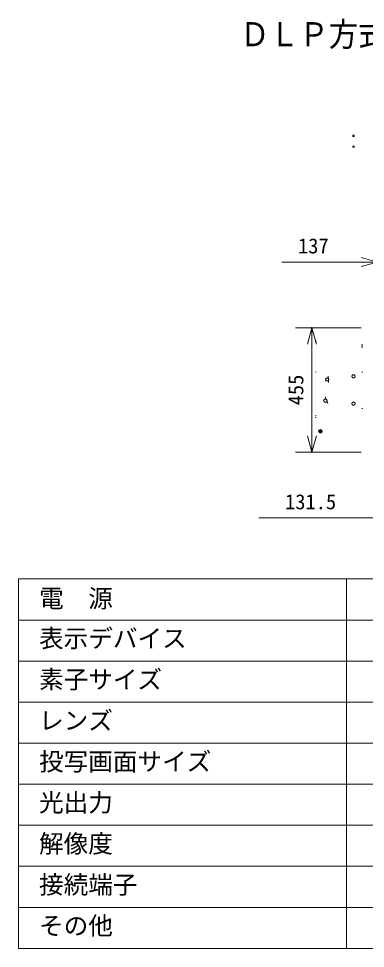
# Model space of a CAD drawing. Units: millimetres, scale not verified. Extents: x -63 to 62, y -57 to 57.
# Drawn here: x -62.5 to -20.2, y -56.5 to 56.7 of the extents above; entities that cross this region are included whole.
import ezdxf
from ezdxf.enums import TextEntityAlignment as Align

# ---------------------------------------------------------------- set-up
doc = ezdxf.new("R2010")
doc.units = ezdxf.units.MM
doc.header["$LTSCALE"] = 0.125
doc.header["$PDMODE"] = 32
doc.header["$PDSIZE"] = 0.0625
for name, color, linetype, lineweight in [('0-0_0', 7, 'Continuous', 9), ('0-2_WAKU', 1, 'Continuous', 18), ('0-4_GAIKEI', 1, 'Continuous', 18), ('0-5_SUNPO', 7, 'Continuous', 9)]:
    doc.layers.add(name, color=color, linetype=linetype, lineweight=lineweight)
doc.layers.add('0-1_DEFPOINTS', color=7, linetype='Continuous')
doc.layers.add('0-3_MOJI1', color=7, linetype='Continuous')
doc.styles.add('ＭＳ ゴシック', font='')
doc.styles.get('ＭＳ ゴシック').set_extended_font_data('MS Gothic')

# ---------------------------------------------------------------- blocks, each defined once
blk = doc.blocks.new('_OPEN30')
at = {"layer": '0-0_0'}
blk.add_line((0, 0), (-1, 0), dxfattribs=at)
blk.add_lwpolyline([(-1, 0.26795), (0, 0), (-1, -0.26795)], dxfattribs=at)
blk = doc.blocks.new('D10')
at = {"layer": '0-1_DEFPOINTS'}
for p in [(-25.7925, 14.4701), (-17.7926, 14.4701), (-17.7926, -0.6945)]:
    blk.add_point(p, dxfattribs=at)
at = {"layer": '0-5_SUNPO'}
for p, q in [((-19.7926, 14.4701), (-27.7925, 14.4701)), ((-25.7925, 1.3055), (-25.7925, 12.4701)), ((-19.7926, -0.6945), (-27.7925, -0.6945))]:
    blk.add_line(p, q, dxfattribs=at)
at = {"layer": '0-5_SUNPO', "xscale": 2, "yscale": 2}
for p, rotation in [((-25.7925, 14.4701), 90), ((-25.7925, -0.6945), 270)]:
    blk.add_blockref('_OPEN30', p, dxfattribs=dict(at, rotation=rotation))
at = {"layer": '0-5_SUNPO', "style": 'ＭＳ ゴシック'}
blk.add_text('455', height=1.833, rotation=90, dxfattribs=at).set_placement((-26.2925, 5.0128), align=Align.BOTTOM_LEFT)
blk = doc.blocks.new('D9')
at = {"layer": '0-1_DEFPOINTS'}
for p in [(-17.7846, 22.4701), (-17.7846, 14.4701), (-13.218, 14.4701)]:
    blk.add_point(p, dxfattribs=at)
at = {"layer": '0-5_SUNPO'}
for p, q in [((-17.7846, 16.4701), (-17.7846, 24.4701)), ((-13.218, 16.4701), (-13.218, 24.4701)), ((-19.7846, 22.4701), (-29.4513, 22.4701)), ((-13.218, 22.4701), (-17.7846, 22.4701)), ((-11.218, 22.4701), (-9.218, 22.4701))]:
    blk.add_line(p, q, dxfattribs=at)
at = {"layer": '0-5_SUNPO', "xscale": 2, "yscale": 2}
blk.add_blockref('_OPEN30', (-17.7846, 22.4701), dxfattribs=at)
at = {"layer": '0-5_SUNPO', "xscale": 2, "yscale": 2, "rotation": 180}
blk.add_blockref('_OPEN30', (-13.218, 22.4701), dxfattribs=at)
at = {"layer": '0-5_SUNPO', "style": 'ＭＳ ゴシック'}
blk.add_text('137', height=1.833, dxfattribs=at).set_placement((-27.493, 22.9701), align=Align.BOTTOM_LEFT)
blk = doc.blocks.new('D8')
at = {"layer": '0-1_DEFPOINTS'}
for p in [(-15.6185, -0.6945), (-11.2459, -0.6945), (-15.6185, -8.6945)]:
    blk.add_point(p, dxfattribs=at)
at = {"layer": '0-5_SUNPO'}
for p, q in [((-15.6185, -2.6945), (-15.6185, -10.6945)), ((-11.2459, -2.6945), (-11.2459, -10.6945)), ((-17.6185, -8.6945), (-32.2851, -8.6945)), ((-11.2459, -8.6945), (-15.6185, -8.6945)), ((-9.2459, -8.6945), (-7.2459, -8.6945))]:
    blk.add_line(p, q, dxfattribs=at)
at = {"layer": '0-5_SUNPO', "xscale": 2, "yscale": 2}
blk.add_blockref('_OPEN30', (-15.6185, -8.6945), dxfattribs=at)
at = {"layer": '0-5_SUNPO', "xscale": 2, "yscale": 2, "rotation": 180}
blk.add_blockref('_OPEN30', (-11.2459, -8.6945), dxfattribs=at)
at = {"layer": '0-5_SUNPO', "style": 'ＭＳ ゴシック'}
blk.add_text('131.5', height=1.833, dxfattribs=at).set_placement((-29.0768, -8.1945), align=Align.BOTTOM_LEFT)

msp = doc.modelspace()

# ---------------------------------------------------------------- linework, layer by layer
at = {"layer": '0-2_WAKU', "color": 4}
for p, q in [((62.476, -11.5402), (-62.524, -11.5402)), ((-62.524, -11.5402), (-62.524, -56.5402)), ((-22.524, -56.5402), (-22.524, -11.5402)), ((-62.524, -56.5402), (62.476, -56.5402))]:
    msp.add_line(p, q, dxfattribs=at)
at = {"layer": '0-2_WAKU'}
for p, q in [((-62.524, -16.5402), (62.476, -16.5402)), ((-62.524, -21.5402), (62.476, -21.5402)), ((-62.524, -26.5402), (62.476, -26.5402)), ((-62.524, -31.5402), (62.476, -31.5402)), ((-62.524, -36.5402), (62.476, -36.5402)), ((-62.524, -41.5402), (62.476, -41.5402)), ((-62.524, -46.5402), (62.476, -46.5402)), ((-62.524, -51.5402), (62.476, -51.5402))]:
    msp.add_line(p, q, dxfattribs=at)
at = {"layer": '0-4_GAIKEI'}
for centre, radius in [((-21.688, 42.436), 0.0998), ((-21.688, 41.106), 0.0998), ((-24.9013, 12.7479), 0.2161), ((-21.688, 13.1417), 0.2161), ((-25.1151, 10.1798), 0.2161), ((-21.688, 9.8165), 0.2161), ((-25.7214, 6.4415), 0.2209), ((-25.7214, 6.4415), 0.123), ((-25.7214, 6.4415), 0.0831)]:
    msp.add_circle(centre, radius, dxfattribs=at)
at = {"layer": '0-4_GAIKEI', "color": 7}
for centre, start, end in [((-26.3432, 17.4644), 270, 0), ((-26.3365, 13.7069), 270, 0), ((-20.6605, 13.7069), 270, 0), ((-20.6605, 9.1848), 0, 90), ((-26.3432, 8.0875), 0, 90), ((-26.3365, 8.3202), 0, 90)]:
    msp.add_arc(centre, 0.0665, start, end, dxfattribs=at)
at = {"layer": '0-4_GAIKEI'}
for centre, radius, start, end in [((-21.0994, 16.8326), 0.4764, 0, 28.84499), ((-21.0994, 16.8326), 0.4764, 331.15501, 0), ((-24.9013, 12.7479), 0.1912, 120.40595, 179.59186), ((-24.9013, 12.7479), 0.1912, 180.40817, 239.58964), ((-24.9013, 12.7479), 0.1912, 60.40812, 119.59625), ((-24.9013, 12.7479), 0.1912, 240.41256, 299.59181), ((-24.9013, 12.7479), 0.1912, 0.40595, 59.59186), ((-24.9013, 12.7479), 0.1912, 300.40817, 359.58964), ((-18.4626, 13.1417), 6.3177, 180, 181.97105), ((-18.4626, 13.1417), 6.3177, 185.02895, 187), ((-21.688, 13.1417), 0.1912, 120.40595, 179.59186), ((-21.688, 13.1417), 0.1912, 180.40817, 239.58964), ((-21.688, 13.1417), 0.1912, 60.40812, 119.59625), ((-21.688, 13.1417), 0.1912, 240.41256, 299.59181), ((-21.688, 13.1417), 0.1912, 0.40595, 59.59186), ((-21.688, 13.1417), 0.1912, 300.40817, 359.58964), ((-25.1151, 10.1798), 0.1912, 120.40595, 179.59186), ((-25.1151, 10.1798), 0.1912, 60.40812, 119.59625), ((-18.4626, 13.1417), 7.149, 200.5, 202.64714), ((-25.1151, 10.1798), 0.1912, 0.40595, 59.59186), ((-25.1151, 10.1798), 0.1912, 180.40817, 239.58964), ((-25.1151, 10.1798), 0.1912, 240.41256, 299.59181), ((-25.1151, 10.1798), 0.1912, 300.40817, 359.58964), ((-18.4626, 13.1417), 7.149, 205.35286, 207.5), ((-21.688, 9.8165), 0.1912, 120.40595, 179.59186), ((-21.688, 9.8165), 0.1912, 180.40817, 239.58964), ((-21.688, 9.8165), 0.1912, 60.40812, 119.59625), ((-21.688, 9.8165), 0.1912, 240.41256, 299.59181), ((-21.688, 9.8165), 0.1912, 0.40595, 59.59186), ((-21.688, 9.8165), 0.1912, 300.40817, 359.58964)]:
    msp.add_arc(centre, radius, start, end, dxfattribs=at)

# ---------------------------------------------------------------- block references
at = {"layer": '0-5_SUNPO'}
for name in ['D9', 'D10', 'D8']:
    msp.add_blockref(name, (-0.9583, 4.5903), dxfattribs=at)

# ---------------------------------------------------------------- texts
at = {"layer": '0-3_MOJI1', "style": 'ＭＳ ゴシック', "width": 0.9}
msp.add_text('ＤＬＰ方式プロジェクター天吊り金具付', height=2.933, dxfattribs=at).set_placement((-35.524, 52.4598), align=Align.BOTTOM_LEFT)
at = {"layer": '0-3_MOJI1', "style": 'ＭＳ ゴシック'}
for s, p in [('電\u3000源', (-60.024, -15.6722)), ('表示デバイス', (-60.024, -20.5402)), ('素子サイズ', (-60.024, -25.5402)), ('レンズ', (-60.024, -30.5402)), ('投写画面サイズ', (-60.024, -35.5402)), ('光出力', (-60.024, -40.5402)), ('解像度', (-60.024, -45.5402)), ('接続端子', (-60.024, -50.5402)), ('その他', (-60.024, -55.5402))]:
    msp.add_text(s, height=2.199, dxfattribs=at).set_placement(p, align=Align.BOTTOM_LEFT)

doc.saveas('drawing.dxf')
